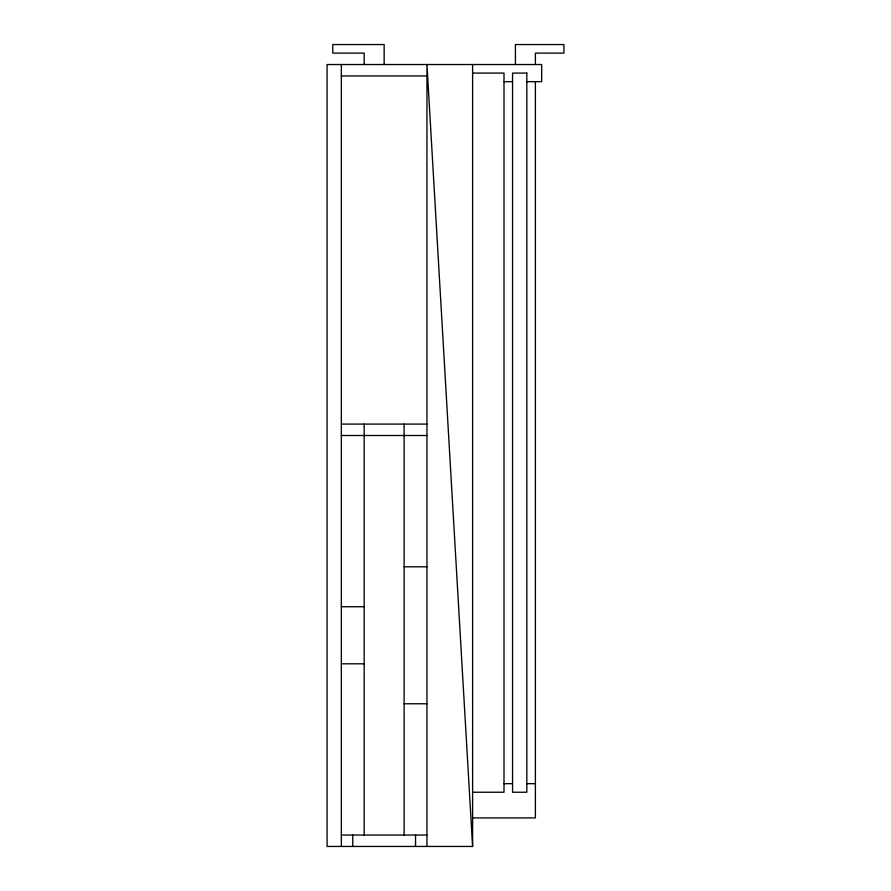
<?xml version="1.0" encoding="UTF-8"?>
<svg xmlns="http://www.w3.org/2000/svg" width="891" height="891" viewBox="0 0 891 891"><rect width="100%" height="100%" fill="white"/><g stroke="black" fill="none" stroke-linecap="round" stroke-linejoin="round"><path stroke-width="1.34" d="M472.609 73.084L504.005 73.084L504.005 792.233L472.609 792.233M341.342 75.947L426.956 75.947M504.005 81.649L512.559 81.649M526.826 81.649L541.672 81.649L541.672 64.531L327.075 64.531L327.075 846.45L472.609 846.45L472.609 64.531M341.342 424.094L426.956 424.094M341.342 435.51L426.956 435.51M404.124 566.787L426.956 566.787M341.342 606.738L364.174 606.738M341.342 663.806L364.174 663.806M404.124 703.767L426.956 703.767M504.005 783.668L512.559 783.668M526.826 783.668L535.391 783.668M472.609 817.916L535.391 817.916L535.391 81.649M341.342 835.034L426.956 835.034M472.609 846.45L426.956 64.531L426.956 846.45M535.391 64.531L535.391 53.115L563.925 53.115L563.925 44.55L515.421 44.55L515.421 64.531M415.54 835.034L415.54 846.45M404.124 424.094L404.124 835.034M384.144 64.531L384.144 44.55L332.777 44.55L332.777 53.115L364.174 53.115L364.174 64.531M364.174 424.094L364.174 835.034M352.758 835.034L352.758 846.45M341.342 64.531L341.342 846.45M526.826 73.084L512.559 73.084L512.559 792.233L526.826 792.233L526.826 73.084"/></g></svg>
